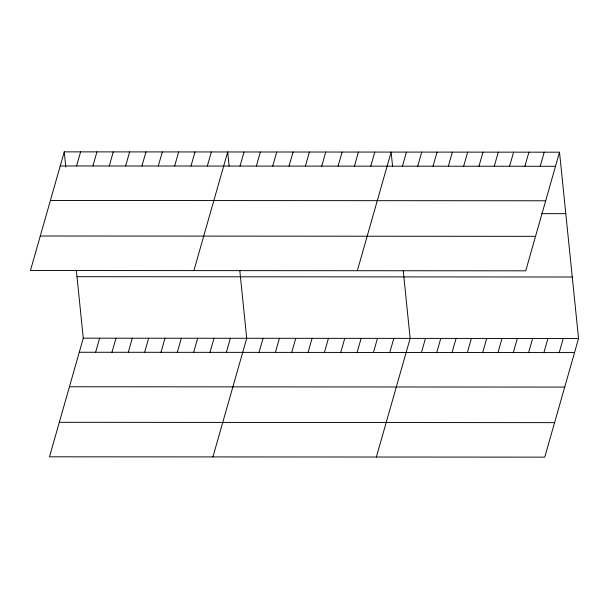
<?xml version="1.0" encoding="UTF-8"?>
<svg xmlns="http://www.w3.org/2000/svg" width="609" height="609" viewBox="0 0 609 609"><rect width="100%" height="100%" fill="white"/><g stroke="black" fill="none" stroke-linecap="round" stroke-linejoin="round"><path stroke-width="0.91" d="M64.249 151.862L30.45 270.503L525.727 270.83L559.519 152.189L64.249 151.862L65.795 166.995M76.574 165.968L80.594 151.877M92.918 165.975L96.938 151.885M109.262 165.991L113.282 151.892M125.606 165.998L129.626 151.907M76.346 270.35L83.273 338.17L49.481 456.811L544.75 457.138L578.55 338.497L559.519 152.189M141.95 166.006L145.97 151.915M95.605 352.268L99.617 338.178M158.294 166.021L162.314 151.93M111.949 352.284L115.961 338.193M174.638 166.029L178.658 151.938M128.293 352.291L132.305 338.201M190.982 166.044L195.002 151.945M144.637 352.307L148.649 338.208M207.326 166.051L211.346 151.961M160.982 352.314L164.993 338.223M193.89 270.617L227.69 151.968L229.136 166.158M177.326 352.322L181.337 338.231M240.015 166.074L244.034 151.984M193.67 352.337L197.681 338.246M256.359 166.082L260.378 151.991M210.014 352.345L214.025 338.254M272.703 166.097L276.722 151.999M226.358 352.36L230.369 338.269M289.047 166.105L293.066 152.014M212.922 456.917L246.714 338.277L239.786 270.465M305.391 166.112L309.41 152.022M259.046 352.383L263.058 338.284M321.735 166.128L325.754 152.037M275.39 352.39L279.402 338.299M338.079 166.135L342.098 152.044M291.734 352.398L295.746 338.307M354.423 166.15L358.442 152.06M308.078 352.413L312.09 338.322M370.767 166.158L374.786 152.067M324.422 352.421L328.434 338.33M357.331 270.723L391.13 152.075L392.577 166.265M340.766 352.436L344.778 338.338M402.42 166.181L406.439 152.09M357.11 352.444L361.122 338.353M417.728 166.188L421.748 152.098M373.454 352.451L377.466 338.36M433.037 166.196L437.056 152.105M389.798 352.466L393.81 338.376M448.346 166.211L452.365 152.121M376.362 457.024L410.154 338.383L403.227 270.571M463.655 166.219L467.674 152.128M421.451 352.489L425.463 338.391M478.963 166.227L482.983 152.136M436.76 352.497L440.771 338.406M494.272 166.242L498.291 152.151M452.068 352.504L456.08 338.414M509.581 166.249L513.6 152.159M467.377 352.512L471.389 338.421M524.889 166.257L528.909 152.166M482.686 352.527L486.698 338.437M540.198 166.272L544.21 152.181M497.995 352.535L502.006 338.444M513.303 352.542L517.315 338.452M528.612 352.558L532.624 338.467M543.921 352.565L547.933 338.475M559.229 352.573L563.241 338.482M60.23 165.952L555.507 166.28M50.402 200.46L545.679 200.78M541.485 213.652L565.799 213.668M40.278 236.003L535.555 236.33M76.993 276.692L572.27 277.011M83.273 338.17L578.55 338.497M79.261 352.261L574.538 352.588M69.434 386.761L564.71 387.088M59.309 422.311L554.578 422.638"/></g></svg>
